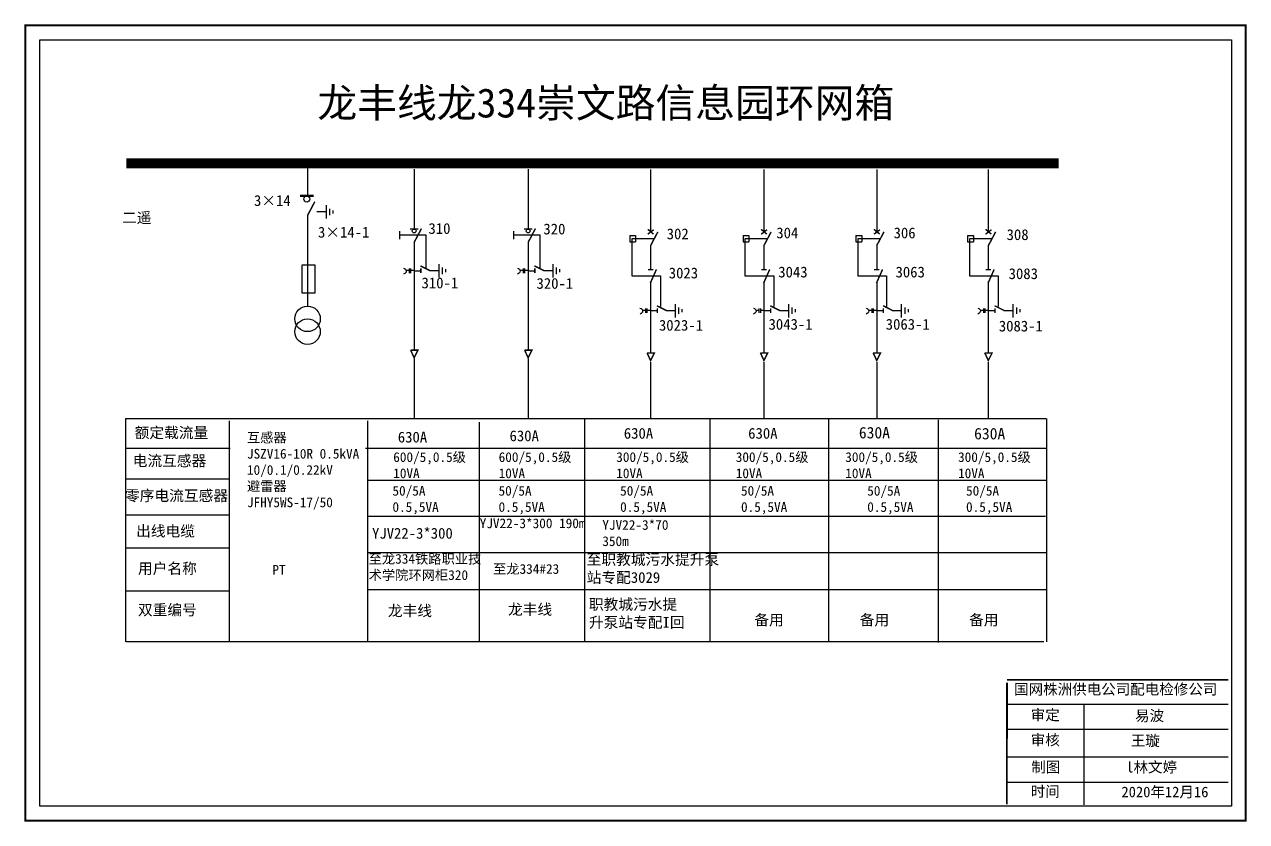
# Model space of a CAD drawing. Header units: millimetres. Extents: x 238 to 725, y 2376 to 2567.
# Drawn here: x 599.8 to 725.5, y 2484.8 to 2566.7 of the extents above; entities that cross this region are included whole.
import ezdxf

# ---------------------------------------------------------------- set-up
doc = ezdxf.new("R2010")
doc.units = ezdxf.units.MM
doc.linetypes.add('ACAD_ISO02W100', pattern=[15, 12, -3])
doc.linetypes.add('CENTER', pattern=[50.8, 31.75, -6.35, 6.35, -6.35])
doc.layers.add('2', color=7, linetype='Continuous')
doc.styles.add('hztxt_txtstyle_0.00_0_0', font='simkai.ttf')
doc.styles.add('hztxt_txtstyle_2.70_0_0', font='simkai.ttf', dxfattribs={"height": 2.7})
doc.styles.add('字体', font='simkai_0.ttf', dxfattribs={"height": 2.5})

# ---------------------------------------------------------------- blocks, each defined once
blk = doc.blocks.new('JD')
for points in [[(-2, 0.2), (-2, -0.2), (2, 0.2), (2, -0.2)], [(1, -1.2), (1, -0.8), (-1, -1.2), (-1, -0.8)], [(-0.5, -1.8), (-0.5, -2.2), (0.5, -1.8), (0.5, -2.2)]]:
    blk.add_trace(points)

msp = doc.modelspace()

# ---------------------------------------------------------------- linework, layer by layer
at = {"color": 0}
for p, q in [((628.92, 2552.41), (628.92, 2549.12)), ((639.9, 2551.8), (639.9, 2545.69)), ((651.62, 2551.8), (651.62, 2545.69)), ((664.21, 2551.77), (664.21, 2545.35)), ((675.86, 2551.77), (675.86, 2545.35)), ((687.46, 2551.77), (687.46, 2545.35)), ((698.94, 2551.77), (698.94, 2545.35)), ((629.91, 2547.45), (630.85, 2547.45)), ((628.93, 2547.08), (628.93, 2537.76)), ((662.08, 2545.01), (662.67, 2545.01)), ((662.08, 2545.01), (662.08, 2544.34)), ((662.67, 2545.01), (662.67, 2544.34)), ((673.73, 2545.01), (674.33, 2545.01)), ((673.73, 2545.01), (673.73, 2544.34)), ((674.33, 2545.01), (674.33, 2544.34)), ((685.33, 2545.01), (685.93, 2545.01)), ((685.33, 2545.01), (685.33, 2544.34)), ((685.93, 2545.01), (685.93, 2544.34)), ((696.81, 2545.01), (697.41, 2545.01)), ((696.81, 2545.01), (696.81, 2544.34)), ((697.41, 2545.01), (697.41, 2544.34)), ((639.9, 2544.33), (639.9, 2533.23)), ((651.62, 2544.33), (651.62, 2533.23)), ((662.08, 2544.34), (662.67, 2544.34)), ((664.21, 2543.99), (664.21, 2541.52)), ((673.73, 2544.34), (674.33, 2544.34)), ((675.86, 2543.99), (675.86, 2541.52)), ((685.33, 2544.34), (685.93, 2544.34)), ((687.46, 2543.99), (687.46, 2541.52)), ((696.81, 2544.34), (697.41, 2544.34)), ((698.94, 2543.99), (698.94, 2541.52)), ((639.9, 2541.38), (640.59, 2541.38)), ((641.49, 2541.4), (642.43, 2541.4)), ((651.62, 2541.38), (652.31, 2541.38)), ((653.21, 2541.4), (654.15, 2541.4)), ((664.21, 2540.28), (664.21, 2532.97)), ((675.86, 2540.28), (675.86, 2532.97)), ((687.46, 2540.28), (687.46, 2532.97)), ((698.94, 2540.28), (698.94, 2532.97)), ((664.21, 2537.28), (664.9, 2537.28)), ((665.8, 2537.3), (666.74, 2537.3)), ((675.86, 2537.28), (676.56, 2537.28)), ((677.46, 2537.3), (678.4, 2537.3)), ((687.46, 2537.28), (688.15, 2537.28)), ((689.06, 2537.3), (690, 2537.3)), ((698.94, 2537.28), (699.63, 2537.28)), ((700.53, 2537.3), (701.47, 2537.3)), ((620.97, 2523.13), (610.27, 2523.13)), ((620.93, 2519.98), (610.23, 2519.98)), ((620.93, 2516.26), (610.23, 2516.26)), ((620.89, 2512.87), (610.19, 2512.87)), ((620.93, 2508.46), (610.23, 2508.46))]:
    msp.add_line(p, q, dxfattribs=at)
at = {"color": 0, "linetype": 'ACAD_ISO02W100'}
for p, q in [((664.51, 2544.66), (662.27, 2544.66)), ((662.27, 2544.66), (662.27, 2540.85)), ((676.16, 2544.66), (673.92, 2544.66)), ((673.92, 2544.66), (673.92, 2540.85)), ((687.76, 2544.66), (685.52, 2544.66)), ((685.52, 2544.66), (685.52, 2540.85)), ((699.24, 2544.66), (697, 2544.66)), ((697, 2544.66), (697, 2540.85)), ((662.27, 2540.85), (665.22, 2540.85)), ((665.22, 2540.85), (665.22, 2537.71)), ((673.92, 2540.85), (676.88, 2540.85)), ((676.88, 2540.85), (676.88, 2537.71)), ((685.52, 2540.85), (688.48, 2540.85)), ((688.48, 2540.85), (688.48, 2537.71)), ((697, 2540.85), (699.95, 2540.85)), ((699.95, 2540.85), (699.95, 2537.71))]:
    msp.add_line(p, q, dxfattribs=at)
at = {"color": 0, "linetype": 'CENTER'}
for p, q in [((639.9, 2532.33), (639.9, 2526.19)), ((651.62, 2532.33), (651.62, 2526.19)), ((664.21, 2531.99), (664.21, 2526.23)), ((675.87, 2531.99), (675.87, 2526.23)), ((687.47, 2531.99), (687.47, 2526.23)), ((698.94, 2531.99), (698.94, 2526.23))]:
    msp.add_line(p, q, dxfattribs=at)
at = {"color": 0, "linetype": 'Continuous'}
for p, q in [((610.21, 2526.21), (704.87, 2526.21)), ((610.25, 2503.26), (610.25, 2526.21)), ((620.88, 2525.96), (620.88, 2503.27)), ((635.09, 2525.96), (635.09, 2503.27)), ((657.43, 2526.16), (657.43, 2503.27)), ((670.32, 2526.16), (670.32, 2503.27)), ((682.52, 2526.15), (682.52, 2503.25)), ((693.79, 2526.07), (693.79, 2503.18)), ((704.93, 2526.19), (704.93, 2503.25)), ((646.6, 2525.81), (646.6, 2503.28)), ((634.91, 2523.14), (704.9, 2523.14)), ((635.09, 2519.85), (704.93, 2519.85)), ((635.09, 2516.17), (704.81, 2516.17)), ((635.09, 2512.44), (705, 2512.44)), ((635.09, 2508.64), (704.9, 2508.64)), ((704.66, 2503.26), (610.32, 2503.26)), ((700.86, 2496.86), (723.61, 2496.86)), ((708.76, 2496.79), (708.76, 2486.52)), ((700.86, 2494.27), (723.61, 2494.27)), ((700.86, 2491.44), (723.61, 2491.44)), ((700.86, 2488.85), (723.61, 2488.85))]:
    msp.add_line(p, q, dxfattribs=at)
at = {"color": 0, "linetype": 'Continuous', "const_width": 0.182}
msp.add_lwpolyline([(599.92, 2566.59), (725.4, 2566.59), (725.4, 2484.88), (599.92, 2484.88)], close=True, dxfattribs=at)
at = {"color": 0, "linetype": 'Continuous'}
msp.add_lwpolyline([(601.4, 2565.11), (723.93, 2565.11), (723.93, 2486.36), (601.4, 2486.36)], close=True, dxfattribs=at)
at = {"color": 0}
for points, const_width in [([(610.32, 2552.41), (706.17, 2552.41)], 0.998), ([(628.16, 2549.07), (629.57, 2549.07)], 0.238), ([(628.93, 2547.04), (629.68, 2548.46)], 0.15), ([(639.46, 2545.67), (640.34, 2545.67)], 0.15), ([(639.9, 2544.29), (640.65, 2545.71)], 0.15), ([(651.18, 2545.67), (652.06, 2545.67)], 0.15), ([(651.62, 2544.29), (652.37, 2545.71)], 0.15), ([(663.93, 2545.63), (664.51, 2545.14)], 0.15), ([(663.92, 2545.13), (664.53, 2545.59)], 0.15), ([(664.21, 2543.95), (664.96, 2545.37)], 0.15), ([(675.58, 2545.13), (676.19, 2545.59)], 0.15), ([(675.58, 2545.63), (676.17, 2545.14)], 0.15), ([(675.86, 2543.95), (676.61, 2545.37)], 0.15), ([(687.18, 2545.13), (687.79, 2545.59)], 0.15), ([(687.18, 2545.63), (687.77, 2545.14)], 0.15), ([(687.46, 2543.95), (688.21, 2545.37)], 0.15), ([(698.66, 2545.63), (699.25, 2545.14)], 0.15), ([(698.65, 2545.13), (699.26, 2545.59)], 0.15), ([(698.94, 2543.95), (699.69, 2545.37)], 0.15), ([(640.55, 2541.88), (641.55, 2541.38)], 0.15), ([(640.59, 2541.61), (640.59, 2541.15)], 0.15), ([(652.27, 2541.88), (653.27, 2541.38)], 0.15), ([(652.31, 2541.61), (652.31, 2541.15)], 0.15), ([(663.94, 2541.48), (664.49, 2541.48)], 0.15), ([(664.18, 2540.09), (664.81, 2541.51)], 0.15), ([(675.6, 2541.48), (676.15, 2541.48)], 0.15), ([(675.83, 2540.09), (676.46, 2541.51)], 0.15), ([(687.19, 2541.48), (687.75, 2541.48)], 0.15), ([(687.43, 2540.09), (688.06, 2541.51)], 0.15), ([(698.67, 2541.48), (699.23, 2541.48)], 0.15), ([(698.91, 2540.09), (699.54, 2541.51)], 0.15), ([(664.86, 2537.78), (665.86, 2537.28)], 0.15), ([(664.9, 2537.51), (664.9, 2537.05)], 0.15), ([(676.52, 2537.78), (677.52, 2537.28)], 0.15), ([(676.56, 2537.51), (676.56, 2537.05)], 0.15), ([(688.12, 2537.78), (689.11, 2537.28)], 0.15), ([(688.15, 2537.51), (688.15, 2537.05)], 0.15), ([(699.59, 2537.78), (700.59, 2537.28)], 0.15), ([(699.63, 2537.51), (699.63, 2537.05)], 0.15), ([(639.53, 2533.21), (640.29, 2533.21), (639.9, 2532.43), (639.54, 2533.22)], 0.15), ([(651.25, 2533.21), (652.01, 2533.21), (651.62, 2532.43), (651.26, 2533.22)], 0.15), ([(663.84, 2532.93), (664.6, 2532.93), (664.21, 2532.15), (663.85, 2532.94)], 0.15), ([(675.5, 2532.93), (676.26, 2532.93), (675.87, 2532.15), (675.51, 2532.94)], 0.15), ([(687.09, 2532.93), (687.86, 2532.93), (687.47, 2532.15), (687.1, 2532.94)], 0.15), ([(698.57, 2532.93), (699.33, 2532.93), (698.94, 2532.15), (698.58, 2532.94)], 0.15)]:
    msp.add_lwpolyline(points, dxfattribs=dict(at, const_width=const_width))
for points in [[(638.39, 2545.45), (638.39, 2544.61)], [(650.11, 2545.45), (650.11, 2544.61)], [(628.34, 2541.92), (628.34, 2539.12), (629.72, 2539.12), (629.72, 2541.95), (628.34, 2541.95)], [(639.4, 2541.39), (639.08, 2541.39)], [(639.4, 2541.6), (639.4, 2541.14)], [(639.54, 2541.6), (639.54, 2541.14)], [(639.9, 2541.39), (639.54, 2541.39)], [(651.11, 2541.39), (650.8, 2541.39)], [(651.11, 2541.6), (651.11, 2541.14)], [(651.25, 2541.6), (651.25, 2541.14)], [(651.62, 2541.39), (651.25, 2541.39)], [(663.7, 2537.28), (663.39, 2537.28)], [(663.7, 2537.5), (663.7, 2537.04)], [(663.84, 2537.5), (663.84, 2537.04)], [(664.2, 2537.28), (663.84, 2537.28)], [(675.36, 2537.28), (675.05, 2537.28)], [(675.36, 2537.5), (675.36, 2537.04)], [(675.5, 2537.5), (675.5, 2537.04)], [(675.86, 2537.28), (675.5, 2537.28)], [(686.96, 2537.28), (686.64, 2537.28)], [(686.96, 2537.5), (686.96, 2537.04)], [(687.1, 2537.5), (687.1, 2537.04)], [(687.46, 2537.28), (687.1, 2537.28)], [(698.44, 2537.28), (698.12, 2537.28)], [(698.44, 2537.5), (698.44, 2537.04)], [(698.58, 2537.5), (698.58, 2537.04)], [(698.94, 2537.28), (698.58, 2537.28)]]:
    msp.add_lwpolyline(points, dxfattribs=at)
at = {"color": 0, "linetype": 'ACAD_ISO02W100'}
for points in [[(641.13, 2541.62), (641.13, 2545.03), (638.39, 2545.03)], [(652.85, 2541.62), (652.85, 2545.03), (650.11, 2545.03)]]:
    msp.add_lwpolyline(points, dxfattribs=at)
at = {"color": 0}
for points in [[(638.81, 2541.65, -0.877934), (638.82, 2541.04)], [(650.53, 2541.65, -0.877934), (650.54, 2541.04)], [(663.12, 2537.54, -0.877934), (663.13, 2536.93)], [(674.78, 2537.54, -0.877934), (674.79, 2536.93)], [(686.37, 2537.54, -0.877934), (686.39, 2536.93)], [(697.85, 2537.54, -0.877934), (697.86, 2536.93)]]:
    msp.add_lwpolyline(points, format="xyb", dxfattribs=at)
at = {"color": 0, "linetype": 'Continuous', "const_width": 0.182}
for points in [[(700.86, 2499.07), (700.85, 2486.57)], [(700.86, 2499.34), (723.61, 2499.34)]]:
    msp.add_lwpolyline(points, dxfattribs=at)
at = {"color": 0}
for centre, radius in [((628.86, 2548.74), 0.305), ((639.9, 2545.46), 0.192), ((651.62, 2545.46), 0.192)]:
    msp.add_circle(centre, radius, dxfattribs=at)
at = {"layer": '2', "color": 0}
for centre in [(628.94, 2536.43), (628.94, 2535.12)]:
    msp.add_circle(centre, 1.31, dxfattribs=at)

# ---------------------------------------------------------------- block references
at = {"color": 0, "xscale": 0.3494655254594363, "yscale": 0.3494655254594363, "zscale": 0.3494655254595134, "rotation": 90}
for p in [(630.87, 2547.42), (642.45, 2541.37), (654.17, 2541.37), (666.75, 2537.27), (678.41, 2537.27), (690.01, 2537.27), (701.49, 2537.27)]:
    msp.add_blockref('JD', p, dxfattribs=at)

# ---------------------------------------------------------------- texts
at = {"color": 0, "linetype": 'Continuous', "style": 'hztxt_txtstyle_2.70_0_0'}
for s, p in [('3×14', (623.43, 2548.03)), ('310', (641.37, 2545.16)), ('320', (653.19, 2545.11)), ('3×14-1', (630.01, 2544.78)), ('302', (665.87, 2544.61)), ('304', (677.14, 2544.71)), ('306', (689.2, 2544.71)), ('308', (700.82, 2544.53)), ('3023', (666.08, 2540.59)), ('3043', (677.34, 2540.69)), ('3063', (689.4, 2540.69)), ('3083', (701.03, 2540.52)), ('310-1', (640.66, 2539.57)), ('320-1', (652.48, 2539.52)), ('3023-1', (665.07, 2535.22)), ('3043-1', (676.34, 2535.32)), ('3063-1', (688.39, 2535.32)), ('3083-1', (700.02, 2535.14))]:
    msp.add_text(s, height=1.109, dxfattribs=at).set_placement(p)
at = {"color": 0, "linetype": 'Continuous', "attachment_point": 1}
for s, insert, char_height, width, style in [('{\\fSimSun|b0|i0|c134|p2;龙丰线龙334崇文路信息园环网箱}', (629.95, 2560.12), 3, 80.4201, '字体'), ('{\\fSimSun|b0|i0|c134|p2;二遥}', (609.86, 2547.38), 1.1094, 17.8852, 'hztxt_txtstyle_2.70_0_0'), ('{\\fSimSun|b0|i0|c134|p2;额定载流量}', (611.16, 2525.3), 1.1094, 17.8852, 'hztxt_txtstyle_2.70_0_0'), ('\\A1;{\\fSimSun|b0|i0|c134|p2;互感器\\PJSZV16-10R 0.5kVA\\P10/0.1/0.22kV\\P避雷器\\PJFHY5WS-17/50}', (622.71, 2524.74), 0.9985, 18.4113, 'hztxt_txtstyle_2.70_0_0'), ('{\\fSimSun|b0|i0|c134|p2;630A}', (638.22, 2524.84), 1.1094, 17.8852, 'hztxt_txtstyle_2.70_0_0'), ('{\\fSimSun|b0|i0|c134|p2;630A}', (649.71, 2524.97), 1.1094, 17.8852, 'hztxt_txtstyle_2.70_0_0'), ('{\\fSimSun|b0|i0|c134|p2;630A}', (661.46, 2525.23), 1.1094, 17.8852, 'hztxt_txtstyle_2.70_0_0'), ('{\\fSimSun|b0|i0|c134|p2;630A}', (674.25, 2525.23), 1.1094, 17.8852, 'hztxt_txtstyle_2.70_0_0'), ('{\\fSimSun|b0|i0|c134|p2;630A}', (685.63, 2525.33), 1.1757, 9.454, 'hztxt_txtstyle_0.00_0_0'), ('{\\fSimSun|b0|i0|c134|p2;630A}', (697.48, 2525.23), 1.1757, 9.454, 'hztxt_txtstyle_0.00_0_0'), ('{\\fSimSun|b0|i0|c134|p2;电流互感器}', (610.96, 2522.41), 1.1094, 17.8852, 'hztxt_txtstyle_2.70_0_0'), ('\\A1;{\\fSimSun|b0|i0|c134|p2;600/5,0.5级\\P10VA}', (637.75, 2522.73), 0.9985, 18.4113, 'hztxt_txtstyle_2.70_0_0'), ('\\A1;{\\fSimSun|b0|i0|c134|p2;600/5,0.5级\\P10VA}', (648.59, 2522.73), 0.9985, 18.4113, 'hztxt_txtstyle_2.70_0_0'), ('\\A1;{\\fSimSun|b0|i0|c134|p2;300/5,0.5级\\P10VA}', (660.68, 2522.73), 0.9985, 18.4113, 'hztxt_txtstyle_2.70_0_0'), ('\\A1;{\\fSimSun|b0|i0|c134|p2;300/5,0.5级\\P10VA}', (672.97, 2522.73), 0.9985, 18.4113, 'hztxt_txtstyle_2.70_0_0'), ('\\A1;{\\fSimSun|b0|i0|c134|p2;300/5,0.5级\\P10VA}', (684.23, 2522.73), 0.9985, 18.4113, 'hztxt_txtstyle_2.70_0_0'), ('\\A1;{\\fSimSun|b0|i0|c134|p2;300/5,0.5级\\P10VA}', (695.83, 2522.73), 0.9985, 18.4113, 'hztxt_txtstyle_2.70_0_0'), ('{\\fSimSun|b0|i0|c134|p2;零序电流互感器}', (610.17, 2518.83), 1.1094, 17.8852, 'hztxt_txtstyle_2.70_0_0'), ('{\\fSimSun|b0|i0|c134|p2;50/5A\\P0.5,5VA}', (637.67, 2519.27), 0.9985, 17.8852, 'hztxt_txtstyle_2.70_0_0'), ('{\\fSimSun|b0|i0|c134|p2;50/5A\\P0.5,5VA}', (648.58, 2519.27), 0.9985, 17.8852, 'hztxt_txtstyle_2.70_0_0'), ('{\\fSimSun|b0|i0|c134|p2;50/5A\\P0.5,5VA}', (661.08, 2519.27), 0.9985, 17.8852, 'hztxt_txtstyle_2.70_0_0'), ('{\\fSimSun|b0|i0|c134|p2;50/5A\\P0.5,5VA}', (673.51, 2519.27), 0.9985, 17.8852, 'hztxt_txtstyle_2.70_0_0'), ('{\\fSimSun|b0|i0|c134|p2;50/5A\\P0.5,5VA}', (686.49, 2519.27), 0.9985, 17.8852, 'hztxt_txtstyle_2.70_0_0'), ('{\\fSimSun|b0|i0|c134|p2;50/5A\\P0.5,5VA}', (696.65, 2519.27), 0.9985, 17.8852, 'hztxt_txtstyle_2.70_0_0'), ('{\\fSimSun|b0|i0|c134|p2;YJV22-3*300 190m}', (646.64, 2515.93), 1, 10.7028, 'hztxt_txtstyle_2.70_0_0'), ('{\\fSimSun|b0|i0|c134|p2;YJV22-3*70\\P350m}', (659.25, 2515.76), 1, 10.7028, 'hztxt_txtstyle_2.70_0_0'), ('{\\fSimSun|b0|i0|c134|p2;出线电缆}', (611.31, 2515.19), 1.1094, 17.8852, 'hztxt_txtstyle_2.70_0_0'), ('{\\fSimSun|b0|i0|c134|p2;YJV22-3*300}', (635.57, 2514.96), 1.1094, 17.8852, 'hztxt_txtstyle_2.70_0_0'), ('{\\fSimSun|b0|i0|c134|p2;至龙334铁路职业技术学院环网柜320}', (635.22, 2512.28), 1, 12.4359, 'hztxt_txtstyle_2.70_0_0'), ('{\\fSimSun|b0|i0|c134|p2;至职教城污水提升泵站专配3029}', (657.64, 2512.27), 1.1094, 13.6226, 'hztxt_txtstyle_2.70_0_0'), ('{\\fSimSun|b0|i0|c134|p2;用户名称}', (611.5, 2511.35), 1.1094, 17.8852, 'hztxt_txtstyle_2.70_0_0'), ('{\\fSimSun|b0|i0|c134|p2;PT}', (625.32, 2511.15), 1.0024, 7.7986, 'hztxt_txtstyle_0.00_0_0'), ('{\\fSimSun|b0|i0|c134|p2;至龙334#23}', (648.01, 2511.24), 1, 12.4359, 'hztxt_txtstyle_2.70_0_0'), ('{\\fSimSun|b0|i0|c134|p2;双重编号}', (611.5, 2507.09), 1.1094, 17.8852, 'hztxt_txtstyle_2.70_0_0'), ('{\\fSimSun|b0|i0|c134|p2;龙丰线}', (637.2, 2507), 1.1094, 17.8852, 'hztxt_txtstyle_2.70_0_0'), ('{\\fSimSun|b0|i0|c134|p2;龙丰线}', (649.55, 2507.14), 1.1094, 17.8852, 'hztxt_txtstyle_2.70_0_0'), ('{\\fSimSun|b0|i0|c134|p2;职教城污水提升泵站专配I回}', (657.87, 2507.66), 1.1094, 10.0899, 'hztxt_txtstyle_2.70_0_0'), ('{\\fSimSun|b0|i0|c134|p2;备用}', (674.88, 2506.06), 1.1094, 17.8852, 'hztxt_txtstyle_2.70_0_0'), ('{\\fSimSun|b0|i0|c134|p2;备用}', (685.72, 2506.06), 1.1094, 17.8852, 'hztxt_txtstyle_2.70_0_0'), ('{\\fSimSun|b0|i0|c134|p2;备用}', (696.96, 2506.06), 1.1094, 17.8852, 'hztxt_txtstyle_2.70_0_0'), ('国网株洲供电公司配电检修公司', (701.59, 2498.93), 1.0944, 29.9201, '字体'), ('\\f\uffbfﾬￌﾣﾤ_GB2312|b0|i0|c134|p49;审定', (703.3, 2496.29), 1.0944, 8.5588, '字体'), ('易波', (714.03, 2496.21), 1.094, 8.5588, '字体'), ('\\f\uffbfﾬￌﾣﾤ_GB2312|b0|i0|c134|p49;审核', (703.3, 2493.72), 1.0944, 8.5588, '字体'), ('{\\fSimSun|b0|i0|c134|p2;王璇}', (713.59, 2493.65), 1.0944, 8.5588, '字体'), ('\\f\uffbfﾬￌﾣﾤ_GB2312|b0|i0|c134|p49;制图', (703.36, 2490.94), 1.0944, 8.5588, '字体'), ('{\\fSimSun|b0|i0|c134|p2;l林文婷}', (713.13, 2490.93), 1.0944, 8.5588, '字体'), ('\\f\uffbfﾬￌﾣﾤ_GB2312|b0|i0|c134|p49;时间', (703.3, 2488.43), 1.0944, 8.5588, '字体'), ('{\\fSimSun|b0|i0|c134|p2;2020年12月16}', (712.63, 2488.38), 1.0944, 16.0081, '字体')]:
    msp.add_mtext(s, dxfattribs=dict(at, insert=insert, char_height=char_height, width=width, style=style))

doc.saveas('drawing.dxf')
